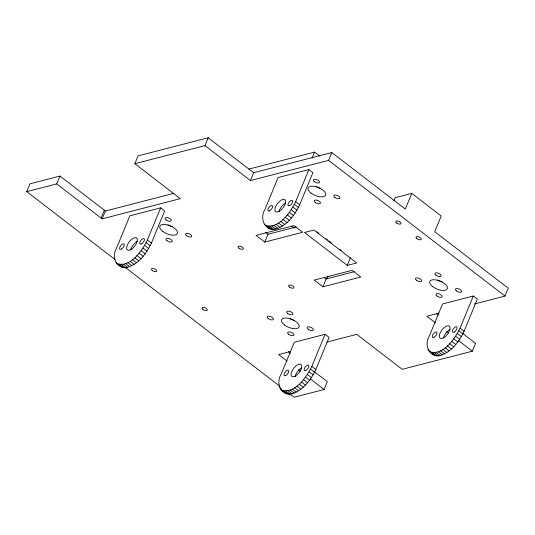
<?xml version="1.0" encoding="UTF-8"?>
<svg xmlns="http://www.w3.org/2000/svg" width="535" height="535" viewBox="0 0 535 535"><rect width="100%" height="100%" fill="white"/><g stroke="black" fill="none" stroke-linecap="round" stroke-linejoin="round"><path stroke-width="0.8" d="M114.771 259.321L26.75 191.637L29.98 183.806L59.947 176.062L105.395 211.011L173.868 193.329M26.75 191.637L56.717 183.9L59.947 176.062M474.411 303.967L505.02 296.062L508.25 288.225L434.721 231.688L441.181 216.02L411.769 193.402L405.309 209.071L331.787 152.535L253.643 172.718L208.195 137.769L138.083 155.879L134.853 163.71L180.308 198.666L102.165 218.848L101.088 218.059L104.318 210.222M102.165 218.848L105.395 211.011M117.038 263.594C130.567 267.941 142.33 250.38 147.399 239.988L160.64 207.868L164.646 210.95L151.405 243.077C146.376 253.864 137.903 265.099 125.685 267.767C115.433 267.928 111.614 255.69 116.617 247.939L129.858 215.819L160.64 207.868M134.853 163.71L204.965 145.6L208.195 137.769M204.965 145.6L250.42 180.556L253.643 172.718M264.751 242.081L302.636 232.297L293.942 225.616L256.058 235.4L264.751 242.081L267.981 234.25L296.189 226.96M312.052 158.26L314.587 152.1L319.87 156.166M265.286 225.302C278.815 229.649 290.579 212.081 295.648 201.695L308.889 169.568L312.895 172.651L299.653 204.778C294.624 215.572 286.151 226.807 273.933 229.468C263.681 229.629 259.863 217.397 264.865 209.646L278.106 177.52L308.889 169.568M250.42 180.556L328.557 160.366L331.787 152.535M322.906 286.8L360.791 277.016L352.097 270.329L314.212 280.119L322.906 286.8L326.136 278.962L354.344 271.68M327.072 278.755L328.022 276.455M347.268 265.4L356.738 262.952L313.958 230.057L304.489 232.504L347.268 265.4L350.499 257.562M281.47 390.035C294.999 394.389 306.769 376.821 311.831 366.428L325.073 334.308L329.085 337.391L315.844 369.518C310.815 380.305 302.335 391.54 290.117 394.208C279.865 394.369 276.053 382.13 281.049 374.38L294.29 342.26L325.073 334.308M393.967 200.665L395.198 197.683L411.769 193.402M290.151 394.181L294.123 397.231L324.09 389.493L327.32 381.656L314.139 371.524M429.725 351.742C443.247 356.089 455.017 338.528 460.08 328.136L473.321 296.009L477.334 299.092L464.092 331.218C459.063 342.012 450.584 353.247 438.366 355.909C428.114 356.076 424.302 343.838 429.297 336.087L442.539 303.96L473.321 296.009M326.965 342.059L356.771 334.355L402.226 369.31L472.338 351.194L475.568 343.363L462.394 333.231M248.889 169.073L314.587 152.1M290.719 351.421L278.635 354.544L287.195 361.125M438.967 313.122L426.883 316.245L435.443 322.832M328.557 160.366L505.02 296.062M295.648 201.695L299.653 204.778M460.08 328.136L464.092 331.218M436.7 313.477L438.673 314.995M294.417 204.39L298.43 207.473M458.849 330.831L462.862 333.914M292.946 207.105L296.958 210.188M457.385 333.546L461.391 336.629M291.261 209.794L295.273 212.876M455.693 336.234L459.705 339.317M446.645 331.439L448.624 332.964M458.502 340.561L472.338 351.194M316.934 231.755L318.907 233.273M326.143 238.837L327.46 239.854M328.778 240.864L331.412 242.89M339.966 249.47L341.283 250.48M289.388 212.415L293.394 215.498M453.82 338.856L457.833 341.939M287.355 214.916L291.368 217.999M451.787 341.357L455.8 344.44M285.202 217.263L289.214 220.346M449.634 343.704L453.647 346.787M282.962 219.41L286.974 222.493M447.394 345.851L451.406 348.94M291.461 226.124L294.103 228.151M280.681 221.323L284.687 224.406M445.113 347.763L449.126 350.853M278.387 222.968L282.4 226.051M442.819 349.409L446.832 352.498M276.127 224.319L280.139 227.402M440.559 350.759L444.572 353.842M273.94 225.349L277.953 228.432M438.372 351.789L442.385 354.872M271.86 226.044L275.866 229.127M436.292 352.485L440.305 355.568M269.921 226.385L273.933 229.468M434.353 352.826L438.366 355.909M268.162 226.379L272.175 229.462M432.594 352.819L436.607 355.902M427.866 349.328L429.016 350.211M264.223 224.252L270.616 229.094M428.655 350.692L435.055 355.541M265.494 232.337L267.981 234.25M324.27 277.531L326.136 278.962M147.399 239.988L151.405 243.077M311.831 366.428L315.844 369.518M288.452 351.769L290.425 353.294M146.169 242.683L150.181 245.766M310.601 369.123L314.613 372.206M144.697 245.398L148.71 248.481M309.136 371.838L313.142 374.921M143.012 248.086L147.025 251.176M307.444 374.527L311.457 377.616M298.396 369.738L300.369 371.257M310.253 378.854L324.09 389.493M141.14 250.708L145.145 253.791M305.572 377.148L309.584 380.231M139.107 253.215L143.112 256.298M303.539 379.656L307.551 382.739M136.953 255.563L140.966 258.646M301.386 382.003L305.398 385.086M134.713 257.709L138.725 260.792M299.145 384.15L303.158 387.233M132.433 259.622L136.438 262.705M296.865 386.063L300.877 389.146M130.139 261.267L134.151 264.35M294.571 387.708L298.584 390.791M127.878 262.611L131.891 265.701M292.311 389.059L296.323 392.142M125.692 263.648L129.704 266.731M290.124 390.089L294.136 393.171M123.612 264.337L127.618 267.42M288.044 390.777L292.056 393.86M125.357 267.467L279.564 386.036M121.672 264.685L125.685 267.767M286.105 391.125L290.117 394.208M119.914 264.671L123.926 267.754M284.346 391.112L288.358 394.195M279.618 387.621L281.336 388.945M118.362 264.31L122.368 267.393M282.794 390.751L286.807 393.834M115.975 262.551L118.268 264.31M280.407 388.992L285.483 393.125M56.717 183.9L101.088 218.059M432.668 353.775L433.731 354.825M268.236 227.335L269.299 228.385M119.987 265.634L121.05 266.677M320.659 188.414A9.496 4.28 22.4 0 1 316.132 186.508M172.41 226.713A9.496 4.28 22.4 0 1 167.883 224.8M442.318 281.958A9.496 4.28 22.4 0 1 437.79 280.052M294.069 320.258A9.496 4.28 22.4 0 1 290.251 318.733M279.023 211.559A7.597 3.491 -52.4 0 1 285.536 203.019M130.774 249.852A7.597 3.491 -52.4 0 1 137.288 241.312M443.455 338A7.597 3.491 -52.4 0 1 449.968 329.46M295.206 376.292A7.597 3.491 -52.4 0 1 301.72 367.752M396.535 222.981A2.849 1.284 22.4 0 0 400.936 223.63A2.849 1.284 22.4 0 0 397.465 220.955A2.849 1.284 22.4 0 0 396.535 222.981M416.912 238.65A2.849 1.284 22.4 0 0 421.312 239.292A2.849 1.284 22.4 0 0 417.842 236.624A2.849 1.284 22.4 0 0 416.912 238.65M238.911 248.18A2.849 1.284 22.4 0 0 243.311 248.828A2.849 1.284 22.4 0 0 239.84 246.16A2.849 1.284 22.4 0 0 238.911 248.18M152.294 270.556A2.849 1.284 22.4 0 0 156.695 271.205A2.849 1.284 22.4 0 0 153.224 268.53A2.849 1.284 22.4 0 0 152.294 270.556M289.502 287.081A2.849 1.284 22.4 0 0 293.902 287.73A2.849 1.284 22.4 0 0 290.425 285.055A2.849 1.284 22.4 0 0 289.502 287.081M202.885 309.451A2.849 1.284 22.4 0 0 207.286 310.099A2.849 1.284 22.4 0 0 203.815 307.431A2.849 1.284 22.4 0 0 202.885 309.451M314.359 181.679A3.324 1.498 22.4 0 0 319.495 182.435A3.324 1.498 22.4 0 0 315.443 179.319A3.324 1.498 22.4 0 0 314.359 181.679M334.816 197.408A3.324 1.498 22.4 0 0 339.946 198.164A3.324 1.498 22.4 0 0 335.893 195.048A3.324 1.498 22.4 0 0 334.816 197.408M315.282 202.457A3.324 1.498 22.4 0 0 320.411 203.213A3.324 1.498 22.4 0 0 316.359 200.097A3.324 1.498 22.4 0 0 315.282 202.457M310.969 193.061A9.496 4.28 22.4 0 0 325.641 195.221A9.496 4.28 22.4 0 0 314.065 186.32A9.496 4.28 22.4 0 0 310.969 193.061M166.111 219.979A3.324 1.498 22.4 0 0 171.247 220.734A3.324 1.498 22.4 0 0 167.194 217.618A3.324 1.498 22.4 0 0 166.111 219.979M186.568 235.708A3.324 1.498 22.4 0 0 191.697 236.463A3.324 1.498 22.4 0 0 187.645 233.347A3.324 1.498 22.4 0 0 186.568 235.708M167.034 240.75A3.324 1.498 22.4 0 0 172.163 241.506A3.324 1.498 22.4 0 0 168.11 238.389A3.324 1.498 22.4 0 0 167.034 240.75M162.72 231.361A9.496 4.28 22.4 0 0 177.393 233.514A9.496 4.28 22.4 0 0 165.817 224.613A9.496 4.28 22.4 0 0 162.72 231.361M436.934 296.002A3.324 1.498 22.4 0 0 442.07 296.758A3.324 1.498 22.4 0 0 438.018 293.641A3.324 1.498 22.4 0 0 436.934 296.002M456.469 290.953A3.324 1.498 22.4 0 0 461.605 291.709A3.324 1.498 22.4 0 0 457.552 288.592A3.324 1.498 22.4 0 0 456.469 290.953M416.477 280.273A3.324 1.498 22.4 0 0 421.613 281.029A3.324 1.498 22.4 0 0 417.561 277.912A3.324 1.498 22.4 0 0 416.477 280.273M436.012 275.231A3.324 1.498 22.4 0 0 441.148 275.986A3.324 1.498 22.4 0 0 437.095 272.87A3.324 1.498 22.4 0 0 436.012 275.231M432.628 286.606A9.496 4.28 22.4 0 0 447.293 288.766A9.496 4.28 22.4 0 0 435.717 279.865A9.496 4.28 22.4 0 0 432.628 286.606M288.686 334.301A3.324 1.498 22.4 0 0 293.822 335.05A3.324 1.498 22.4 0 0 289.769 331.941A3.324 1.498 22.4 0 0 288.686 334.301M308.22 329.252A3.324 1.498 22.4 0 0 313.356 330.008A3.324 1.498 22.4 0 0 309.304 326.892A3.324 1.498 22.4 0 0 308.22 329.252M268.229 318.572A3.324 1.498 22.4 0 0 273.365 319.328A3.324 1.498 22.4 0 0 269.312 316.212A3.324 1.498 22.4 0 0 268.229 318.572M287.763 313.523A3.324 1.498 22.4 0 0 292.899 314.279A3.324 1.498 22.4 0 0 288.846 311.163A3.324 1.498 22.4 0 0 287.763 313.523M284.379 324.905A9.496 4.28 22.4 0 0 299.045 327.066A9.496 4.28 22.4 0 0 287.469 318.158A9.496 4.28 22.4 0 0 284.379 324.905M278.982 211.405A7.597 3.491 -52.4 0 0 285.429 200.371A7.597 3.491 -52.4 0 0 276.348 205.226A7.597 3.491 -52.4 0 0 278.982 211.405M289.763 205.58A3.324 1.525 -52.4 0 0 292.585 200.752A3.324 1.525 -52.4 0 0 288.612 202.879A3.324 1.525 -52.4 0 0 289.763 205.58M269.633 210.783A3.324 1.525 -52.4 0 0 272.455 205.955A3.324 1.525 -52.4 0 0 268.483 208.075A3.324 1.525 -52.4 0 0 269.633 210.783M130.734 249.705A7.597 3.491 -52.4 0 0 137.181 238.67A7.597 3.491 -52.4 0 0 128.099 243.525A7.597 3.491 -52.4 0 0 130.734 249.705M141.514 243.88A3.324 1.525 -52.4 0 0 144.336 239.051A3.324 1.525 -52.4 0 0 140.364 241.171A3.324 1.525 -52.4 0 0 141.514 243.88M121.385 249.076A3.324 1.525 -52.4 0 0 124.207 244.248A3.324 1.525 -52.4 0 0 120.235 246.374A3.324 1.525 -52.4 0 0 121.385 249.076M443.421 337.852A7.597 3.491 -52.4 0 0 449.861 326.811A7.597 3.491 -52.4 0 0 440.786 331.673A7.597 3.491 -52.4 0 0 443.421 337.852M434.072 337.224A3.324 1.525 -52.4 0 0 436.888 332.395A3.324 1.525 -52.4 0 0 432.915 334.515A3.324 1.525 -52.4 0 0 434.072 337.224M454.195 332.021A3.324 1.525 -52.4 0 0 457.017 327.193A3.324 1.525 -52.4 0 0 453.045 329.319A3.324 1.525 -52.4 0 0 454.195 332.021M295.173 376.145A7.597 3.491 -52.4 0 0 301.613 365.111A7.597 3.491 -52.4 0 0 292.538 369.966A7.597 3.491 -52.4 0 0 295.173 376.145M285.824 375.516A3.324 1.525 -52.4 0 0 288.639 370.688A3.324 1.525 -52.4 0 0 284.667 372.815A3.324 1.525 -52.4 0 0 285.824 375.516M305.946 370.32A3.324 1.525 -52.4 0 0 308.769 365.492A3.324 1.525 -52.4 0 0 304.796 367.612A3.324 1.525 -52.4 0 0 305.946 370.32"/></g></svg>
